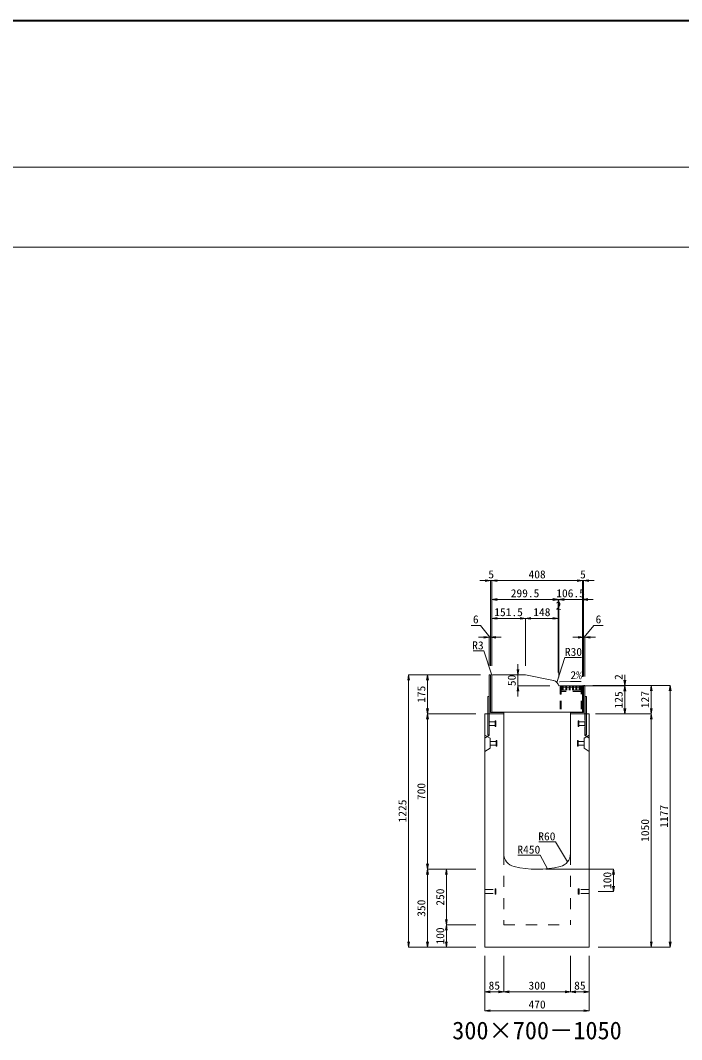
# Model space of a CAD drawing. Units: millimetres at full size. Extents: x -1809 to 57027, y -20349 to 17321.
# Drawn here: x 15075 to 18050, y -6112 to -1526 of the extents above; entities that cross this region are included whole.
import ezdxf
from ezdxf.enums import TextEntityAlignment as Align

# ---------------------------------------------------------------- set-up
doc = ezdxf.new("R2010")
doc.units = ezdxf.units.MM
doc.header["$LTSCALE"] = 50
for name, pattern in [('USER1', [2, 1, -1]), ('USER2', [1.35, 0.75, -0.6]), ('USER3', [1.35, 0.75, -0.6])]:
    doc.linetypes.add(name, pattern=pattern)
for name, color, linetype, lineweight in [('インサート', 3, 'USER2', 9), ('受枠', 3, 'Continuous', 5), ('図枠', 7, 'Continuous', 5), ('寸法線', 7, 'Continuous', 13), ('引出線', 4, 'Continuous', 13), ('本体', 2, 'Continuous', 13), ('補助線', 8, 'Continuous', 13), ('ｸﾞﾚｰﾁﾝｸﾞ', 7, 'USER3', 9)]:
    doc.layers.add(name, color=color, linetype=linetype, lineweight=lineweight)
doc.layers.add('文字', color=7, linetype='Continuous')
doc.styles.add('ＭＳ 明朝', font='')
doc.styles.get('ＭＳ 明朝').set_extended_font_data('MS Mincho')

# ---------------------------------------------------------------- blocks, each defined once
blk = doc.blocks.new('open_arrow')
at = {"color": 0, "linetype": 'Continuous', "lineweight": -2}
blk.add_lwpolyline([(7.5, 1.25), (0, 0), (7.5, -1.25)], dxfattribs=at)

msp = doc.modelspace()

# ---------------------------------------------------------------- linework, layer by layer
at = {"layer": 'インサート'}
for p, q in [((17185, -4682.55), (17212, -4682.55)), ((17185, -4682.55), (17185, -4699.55)), ((17185, -4699.55), (17212, -4699.55)), ((17215, -4678.55), (17212, -4678.55)), ((17212, -4678.55), (17212, -4703.55)), ((17212, -4703.55), (17215, -4703.55)), ((17215, -4703.55), (17215, -4678.55)), ((17585, -4678.55), (17588, -4678.55)), ((17585, -4703.55), (17585, -4678.55)), ((17588, -4703.55), (17585, -4703.55)), ((17588, -4678.55), (17588, -4703.55)), ((17615, -4682.55), (17588, -4682.55)), ((17615, -4699.55), (17588, -4699.55)), ((17615, -4682.55), (17615, -4699.55)), ((17218.2, -4766.55), (17215.2, -4766.55)), ((17215.2, -4766.55), (17215.2, -4791.55)), ((17218.2, -4791.55), (17218.2, -4766.55)), ((17581.8, -4766.55), (17584.8, -4766.55)), ((17581.8, -4791.55), (17581.8, -4766.55)), ((17584.8, -4766.55), (17584.8, -4791.55)), ((17188.2, -4770.55), (17215.2, -4770.55)), ((17188.2, -4770.55), (17188.2, -4787.55)), ((17188.2, -4787.55), (17215.2, -4787.55)), ((17215.2, -4791.55), (17218.2, -4791.55)), ((17584.8, -4791.55), (17581.8, -4791.55)), ((17611.8, -4770.55), (17584.8, -4770.55)), ((17611.8, -4787.55), (17584.8, -4787.55)), ((17611.8, -4770.55), (17611.8, -4787.55)), ((17165, -5437.55), (17211, -5437.55)), ((17165, -5454.55), (17165, -5437.55)), ((17165, -5454.55), (17211, -5454.55)), ((17211, -5458.55), (17211, -5433.55)), ((17211, -5433.55), (17215, -5433.55)), ((17215, -5458.55), (17215, -5433.55)), ((17585, -5433.55), (17589, -5433.55)), ((17585, -5433.55), (17585, -5458.55)), ((17589, -5433.55), (17589, -5458.55)), ((17635, -5437.55), (17589, -5437.55)), ((17635, -5454.55), (17589, -5454.55)), ((17635, -5437.55), (17635, -5454.55)), ((17215, -5458.55), (17211, -5458.55)), ((17589, -5458.55), (17585, -5458.55))]:
    msp.add_line(p, q, dxfattribs=at)
at = {"layer": '受枠'}
for p, q in [((17185, -4471.05), (17185, -4646.05)), ((17185, -4471.05), (17191, -4471.05)), ((17185, -4471.05), (17191, -4471.05)), ((17191, -4471.05), (17191, -4640.05)), ((17609, -4519.06), (17609, -4640.05)), ((17609, -4519.06), (17615, -4519.06)), ((17615, -4646.05), (17615, -4519.06)), ((17178, -4741.05), (17178, -4569.06)), ((17184, -4569.06), (17178, -4569.06)), ((17184, -4741.05), (17184, -4569.06)), ((17616, -4741.05), (17616, -4569.06)), ((17616, -4569.06), (17622, -4569.06)), ((17622, -4741.05), (17622, -4569.06)), ((17250, -4646.05), (17185, -4646.05)), ((17191, -4640.05), (17250, -4640.05)), ((17250, -4646.05), (17250, -4640.05)), ((17550, -4640.05), (17550, -4646.05)), ((17550, -4640.05), (17609, -4640.05)), ((17550, -4646.05), (17550, -4640.05)), ((17615, -4646.05), (17550, -4646.05)), ((17184, -4741.05), (17178, -4741.05)), ((17616, -4741.05), (17622, -4741.05))]:
    msp.add_line(p, q, dxfattribs=at)
at = {"layer": '図枠', "lineweight": 40}
msp.add_line((1200, -1526.05), (24600, -1526.05), dxfattribs=at)
at = {"layer": '図枠', "lineweight": 13}
for p, q in [((2100, -2186.05), (23700, -2186.05)), ((2100, -2546.05), (23700, -2546.05))]:
    msp.add_line(p, q, dxfattribs=at)
at = {"layer": '寸法線'}
for p, q in [((17244, -4046.93), (17143, -4046.93)), ((17191, -4431.03), (17191, -4046.93)), ((17196, -4431.03), (17196, -4046.93)), ((17604, -4046.93), (17196, -4046.93)), ((17196, -4431.03), (17196, -4046.93)), ((17556, -4046.93), (17657, -4046.93)), ((17604, -4479.23), (17604, -4046.93)), ((17604, -4479.23), (17604, -4046.93)), ((17609, -4479.04), (17609, -4046.93)), ((17495.51, -4131.93), (17196, -4131.93)), ((17196, -4431.03), (17196, -4131.93)), ((17447.51, -4131.93), (17545.44, -4131.93)), ((17449.44, -4131.93), (17652, -4131.93)), ((17495.51, -4461.09), (17495.51, -4131.93)), ((17495.51, -4461.09), (17495.51, -4131.93)), ((17497.44, -4481.08), (17497.44, -4131.93)), ((17497.44, -4481.08), (17497.44, -4131.93)), ((17604, -4479.23), (17604, -4131.93)), ((17196, -4216.93), (17347.5, -4216.93)), ((17196, -4431.03), (17196, -4216.93)), ((17347.5, -4431.03), (17347.5, -4216.93)), ((17347.5, -4216.93), (17495.51, -4216.93)), ((17347.5, -4431.03), (17347.5, -4216.93)), ((17495.51, -4461.09), (17495.51, -4216.93)), ((17144.67, -4249.13), (17103.44, -4249.13)), ((17188, -4301.93), (17144.67, -4249.13)), ((17612, -4301.93), (17655.33, -4249.13)), ((17655.33, -4249.13), (17696.56, -4249.13)), ((17239, -4301.93), (17137, -4301.93)), ((17185, -4431.03), (17185, -4301.93)), ((17191, -4431.03), (17191, -4301.93)), ((17561, -4301.93), (17663, -4301.93)), ((17609, -4479.04), (17609, -4301.93)), ((17615, -4479.04), (17615, -4301.93)), ((17313.83, -4569.11), (17313.83, -4423.05)), ((16822.06, -5696.05), (16822.06, -4471.05)), ((17144.98, -4471.05), (16822.06, -4471.05)), ((16907.06, -4471.05), (16907.06, -4646.05)), ((17144.98, -4471.05), (16907.06, -4471.05)), ((17313.83, -4471.05), (17307.48, -4471.05)), ((17794.94, -4569.1), (17794.94, -4471.25)), ((17457.42, -4521.11), (17313.83, -4521.11)), ((17544.46, -4521.1), (17794.94, -4521.1)), ((17544.46, -4521.1), (17794.94, -4521.1)), ((17651.02, -4519.25), (17794.94, -4519.25)), ((17655.02, -4519.06), (17913.78, -4519.06)), ((17655.02, -4519.06), (17998.78, -4519.06)), ((17794.94, -4646.05), (17794.94, -4521.1)), ((17913.78, -4519.06), (17913.78, -4646.05)), ((17998.78, -4519.06), (17998.78, -5696.05)), ((17124.98, -4646.05), (16907.06, -4646.05)), ((16907.06, -4646.05), (16907.06, -5346.05)), ((17124.98, -4646.05), (16907.06, -4646.05)), ((17662.02, -4646.05), (17794.94, -4646.05)), ((17675.02, -4646.05), (17913.78, -4646.05)), ((17675.02, -4646.05), (17913.78, -4646.05)), ((17913.78, -4646.05), (17913.78, -5696.05)), ((17124.98, -5346.05), (16907.06, -5346.05)), ((16907.06, -5696.05), (16907.06, -5346.05)), ((17124.98, -5346.05), (16907.06, -5346.05)), ((16992.06, -5346.05), (16992.06, -5596.05)), ((17124.98, -5346.05), (16992.06, -5346.05)), ((17440.02, -5346.05), (17743.78, -5346.05)), ((17743.78, -5346.05), (17743.78, -5446.05)), ((17675.02, -5446.05), (17743.78, -5446.05)), ((17124.98, -5596.05), (16992.06, -5596.05)), ((16992.06, -5596.05), (16992.06, -5696.05)), ((17124.98, -5596.05), (16992.06, -5596.05)), ((17124.98, -5696.05), (16822.06, -5696.05)), ((17124.98, -5696.05), (16907.06, -5696.05)), ((17124.98, -5696.05), (16992.06, -5696.05)), ((17675.02, -5696.05), (17913.78, -5696.05)), ((17675.02, -5696.05), (17998.78, -5696.05)), ((17165, -5736.07), (17165, -5897.21)), ((17165, -5736.07), (17165, -5982.21)), ((17250, -5736.07), (17250, -5897.21)), ((17250, -5736.07), (17250, -5897.21)), ((17550, -5736.07), (17550, -5897.21)), ((17550, -5736.07), (17550, -5897.21)), ((17635, -5736.07), (17635, -5897.21)), ((17635, -5736.07), (17635, -5982.21)), ((17165, -5897.21), (17250, -5897.21)), ((17250, -5897.21), (17550, -5897.21)), ((17550, -5897.21), (17635, -5897.21)), ((17165, -5982.21), (17635, -5982.21))]:
    msp.add_line(p, q, dxfattribs=at)
at = {"layer": '引出線'}
for points in [[(17196.88, -4471.93), (17159.65, -4363.53), (17111.92, -4363.53)], [(17489.42, -4505.21), (17525.11, -4392.88), (17599.79, -4392.88)], [(17501.31, -4501.75), (17550.05, -4501.21), (17598.81, -4501.21)], [(17537.07, -5312.74), (17482.66, -5222.84), (17407.98, -5222.84)], [(17446.44, -5343.65), (17414.22, -5282.51), (17313.21, -5282.51)]]:
    msp.add_lwpolyline(points, dxfattribs=at)
at = {"layer": '本体', "lineweight": 20}
for p, q in [((17196, -4474.05), (17196, -4639.05)), ((17347.5, -4471.05), (17198.95, -4471.05)), ((17473.81, -4496.66), (17347.5, -4471.05)), ((17497.44, -4521.1), (17604, -4519.25)), ((17604, -4639.05), (17604, -4519.25)), ((17604, -4639.05), (17196, -4639.05))]:
    msp.add_line(p, q, dxfattribs=at)
at = {"layer": '本体'}
for p, q in [((17165, -4646.05), (17165, -5696.05)), ((17165, -4646.05), (17250, -4646.05)), ((17250, -4646.05), (17250, -5275.53)), ((17550, -4646.05), (17550, -5275.53)), ((17550, -4646.05), (17635, -4646.05)), ((17635, -4646.05), (17635, -5696.05)), ((17165, -5696.05), (17635, -5696.05))]:
    msp.add_line(p, q, dxfattribs=at)
at = {"layer": '本体', "linetype": 'USER2', "lineweight": 9}
for p, q in [((17185, -4743.05), (17185, -4646.05)), ((17615, -4743.05), (17615, -4646.05)), ((17165, -4755.55), (17185, -4743.05)), ((17635, -4755.55), (17615, -4743.05))]:
    msp.add_line(p, q, dxfattribs=at)
at = {"layer": '本体', "lineweight": 9}
for p, q in [((17165, -4742.05), (17188.2, -4756.55)), ((17188.2, -4756.55), (17188.2, -4801.55)), ((17634.58, -4742.31), (17611.8, -4756.55)), ((17611.8, -4756.55), (17611.8, -4801.55)), ((17188.2, -4801.55), (17165, -4816.05)), ((17611.8, -4801.55), (17635, -4816.05))]:
    msp.add_line(p, q, dxfattribs=at)
at = {"layer": '本体', "linetype": 'USER1', "lineweight": 15}
for p, q in [((17250, -5275.53), (17250, -5596.05)), ((17550, -5275.53), (17550, -5596.05)), ((17250, -5596.05), (17550, -5596.05))]:
    msp.add_line(p, q, dxfattribs=at)
at = {"layer": '本体', "lineweight": 20}
for centre, radius, start, end in [((17199, -4474.05), 3, 90, 180), ((17467.85, -4526.06), 30, 9.51572, 78.54145)]:
    msp.add_arc(centre, radius, start, end, dxfattribs=at)
at = {"layer": '本体'}
for centre, radius, start, end in [((17310, -5275.53), 60, 180, 256.65764), ((17490, -5275.53), 60, 283.34236, 0), ((17400, -4896.05), 450, 256.65764, 283.34236)]:
    msp.add_arc(centre, radius, start, end, dxfattribs=at)
at = {"layer": '補助線'}
msp.add_line((17473.82, -4496.71), (17475.55, -4497.06), dxfattribs=at)
at = {"layer": 'ｸﾞﾚｰﾁﾝｸﾞ', "linetype": 'USER2', "lineweight": 5}
for p, q in [((17602.5, -4521.05), (17504.5, -4521.05)), ((17504.5, -4521.05), (17504.5, -4639.05)), ((17509, -4521.05), (17509, -4639.05)), ((17598, -4540.05), (17509, -4540.05)), ((17513.5, -4540.05), (17513.5, -4521.05)), ((17518, -4540.05), (17518, -4521.05)), ((17518, -4527.05), (17528.6, -4527.05)), ((17528.6, -4540.05), (17528.6, -4521.05)), ((17533.1, -4540.05), (17533.1, -4521.05)), ((17533.1, -4527.05), (17543.7, -4527.05)), ((17543.7, -4540.05), (17543.7, -4521.05)), ((17548.2, -4540.05), (17548.2, -4521.05)), ((17548.2, -4527.05), (17558.8, -4527.05)), ((17558.8, -4540.05), (17558.8, -4521.05)), ((17563.3, -4540.05), (17563.3, -4521.05)), ((17563.3, -4527.05), (17573.9, -4527.05)), ((17573.9, -4540.05), (17573.9, -4521.05)), ((17578.4, -4540.05), (17578.4, -4521.05)), ((17578.4, -4527.05), (17589, -4527.05)), ((17589, -4540.05), (17589, -4521.05)), ((17593.5, -4540.05), (17593.5, -4521.05)), ((17598, -4521.05), (17598, -4639.05)), ((17602.5, -4521.05), (17602.5, -4639.05)), ((17509, -4557.55), (17504.5, -4557.55)), ((17598, -4546.05), (17509, -4546.05)), ((17509, -4620.55), (17504.5, -4620.55))]:
    msp.add_line(p, q, dxfattribs=at)

# ---------------------------------------------------------------- block references
at = {"layer": '寸法線', "xscale": 3.2, "yscale": 3.2}
for p, rotation in [((17191, -4046.93), 180), ((17604, -4046.93), 180), ((17604, -4046.93), 180), ((17495.51, -4131.93), 180), ((17495.51, -4131.93), 180), ((17497.44, -4131.93), 180), ((17347.5, -4216.93), 180), ((17495.51, -4216.93), 180), ((17185, -4301.93), 180), ((17609, -4301.93), 180), ((17313.83, -4471.05), 90), ((16822.06, -4471.05), 270), ((16907.06, -4471.05), 270), ((17313.83, -4521.11), 270), ((17794.94, -4519.25), 90), ((17794.94, -4521.1), 270), ((17794.94, -4521.1), 270), ((17913.78, -4519.06), 270), ((17998.78, -4519.06), 270), ((16907.06, -4646.05), 90), ((17794.94, -4646.05), 90), ((17913.78, -4646.05), 90), ((16907.06, -4646.05), 270), ((17913.78, -4646.05), 270), ((16907.06, -5346.05), 90), ((16907.06, -5346.05), 270), ((16992.06, -5346.05), 270), ((17743.78, -5346.05), 270), ((17743.78, -5446.05), 90), ((16992.06, -5596.05), 90), ((16992.06, -5596.05), 270), ((16822.06, -5696.05), 90), ((16907.06, -5696.05), 90), ((16992.06, -5696.05), 90), ((17913.78, -5696.05), 90), ((17998.78, -5696.05), 90), ((17250, -5897.21), 180), ((17550, -5897.21), 180), ((17635, -5897.21), 180), ((17635, -5982.21), 180)]:
    msp.add_blockref('open_arrow', p, dxfattribs=dict(at, rotation=rotation))
for p in [(17196, -4046.93), (17196, -4046.93), (17609, -4046.93), (17196, -4131.93), (17497.44, -4131.93), (17604, -4131.93), (17196, -4216.93), (17347.5, -4216.93), (17191, -4301.93), (17615, -4301.93), (17165, -5897.21), (17250, -5897.21), (17550, -5897.21), (17165, -5982.21)]:
    msp.add_blockref('open_arrow', p, dxfattribs=at)
at = {"layer": '引出線', "xscale": 0.0533, "yscale": 0.0533}
for p, rotation in [((17196.88, -4471.93), 109), ((17489.42, -4505.21), 72.4), ((17501.31, -4501.75), 0.6), ((17537.07, -5312.74), 121.2), ((17446.44, -5343.65), 117.8)]:
    msp.add_blockref('open_arrow', p, dxfattribs=dict(at, rotation=rotation))

# ---------------------------------------------------------------- texts
at = {"layer": '寸法線', "style": 'ＭＳ 明朝', "width": 1.05}
for s, p in [('5', (17193.5, -4018.91)), ('408', (17400, -4018.91)), ('5', (17606.5, -4018.91)), ('299.5', (17345.75, -4103.91)), ('106.5', (17550.72, -4103.91)), ('151.5', (17271.75, -4188.91)), ('148', (17421.5, -4188.91)), ('2', (17496.47, -4159.95)), ('6', (17124.05, -4221.11)), ('6', (17675.95, -4221.11)), ('85', (17207.5, -5869.19)), ('300', (17400, -5869.19)), ('85', (17592.5, -5869.19)), ('470', (17400, -5954.19))]:
    msp.add_text(s, height=36.03, dxfattribs=at).set_placement(p, align=Align.MIDDLE_CENTER)
for s, p in [('50', (17285.81, -4496.08)), ('2', (17766.92, -4480.99)), ('175', (16879.04, -4558.55)), ('125', (17766.92, -4583.58)), ('127', (17885.76, -4582.56)), ('700', (16879.04, -4996.05)), ('1225', (16794.04, -5083.55)), ('1177', (17970.76, -5107.56)), ('1050', (17885.76, -5171.05)), ('100', (17715.76, -5396.05)), ('250', (16964.04, -5471.05)), ('350', (16879.04, -5521.05)), ('100', (16964.04, -5646.05))]:
    msp.add_text(s, height=36.03, rotation=90, dxfattribs=at).set_placement(p, align=Align.MIDDLE_CENTER)
at = {"layer": '引出線', "style": 'ＭＳ 明朝', "width": 1.05}
for s, p in [('R3', (17159.65, -4320.33)), ('R60', (17482.66, -5179.64)), ('R450', (17414.22, -5239.31))]:
    msp.add_text(s, height=36.03, dxfattribs=at).set_placement(p, align=Align.TOP_RIGHT)
for s, p in [('R30', (17525.11, -4349.68)), ('2%', (17550.05, -4454.3))]:
    msp.add_text(s, height=36.03, dxfattribs=at).set_placement(p, align=Align.TOP_LEFT)
at = {"layer": '文字', "style": 'ＭＳ 明朝'}
msp.add_text('300×700－1050', height=80.06, dxfattribs=at).set_placement((17399.52, -6071.03), align=Align.MIDDLE_CENTER)

doc.saveas('drawing.dxf')
